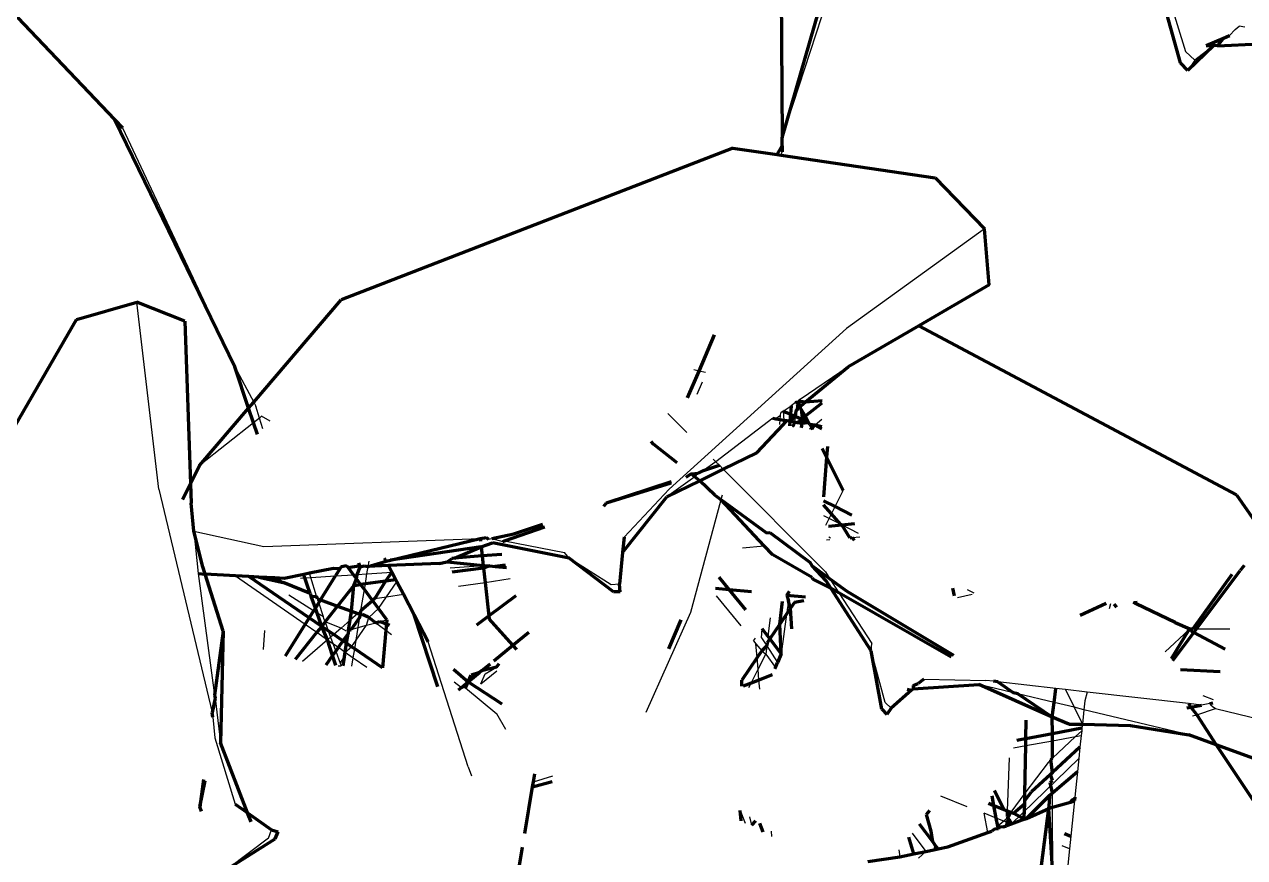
# Model space of a CAD drawing. Header units: millimetres. Extents: x 4307 to 31003, y 2809 to 20009.
# Drawn here: x 11019.29 to 11040.59, y 12892.54 to 12907.09 of the extents above; entities that cross this region are included whole.
import ezdxf

# ---------------------------------------------------------------- set-up
doc = ezdxf.new("R2010")
doc.units = ezdxf.units.MM
doc.layers.add('ProfileEdges', color=7, linetype='Continuous')

msp = doc.modelspace()

# ---------------------------------------------------------------- linework, layer by layer
for p, q in [((11039.14, 12907.961), (11039.56, 12906.619)), ((11032.516, 12905.11), (11033.309, 12907.538)), ((11040.425, 12907.003), (11040.326, 12906.897)), ((11040.425, 12907.003), (11040.493, 12907.061)), ((11040.594, 12907.047), (11040.493, 12907.061)), ((11039.56, 12906.619), (11039.721, 12906.471)), ((11040.05, 12906.722), (11039.721, 12906.471)), ((11039.721, 12906.471), (11039.6, 12906.29)), ((11021.004, 12905.286), (11022.966, 12901.115)), ((11032.5, 12904.81), (11032.517, 12904.868)), ((11036.05, 12903.526), (11033.641, 12901.784)), ((11021.639, 12898.975), (11021.254, 12902.241)), ((11033.641, 12901.784), (11030.544, 12898.979)), ((11022.966, 12901.115), (11023.295, 12900.496)), ((11031.067, 12901.039), (11030.975, 12901.059)), ((11031.18, 12901.013), (11031.067, 12901.039)), ((11033.671, 12901.116), (11032.833, 12900.543)), ((11031.033, 12900.634), (11031.13, 12900.854)), ((11023.295, 12900.496), (11023.33, 12900.424)), ((11023.395, 12900.22), (11023.33, 12900.424)), ((11032.538, 12900.341), (11032.674, 12900.434)), ((11032.752, 12900.488), (11032.674, 12900.434)), ((11032.772, 12900.47), (11032.756, 12900.342)), ((11032.833, 12900.543), (11032.777, 12900.504)), ((11023.395, 12900.22), (11023.29, 12900.137)), ((11023.432, 12900.25), (11023.395, 12900.22)), ((11023.456, 12900.032), (11023.395, 12900.22)), ((11023.583, 12900.164), (11023.432, 12900.25)), ((11030.523, 12900.298), (11030.853, 12899.967)), ((11032.355, 12900.216), (11031.36, 12899.456)), ((11032.489, 12900.266), (11032.407, 12900.207)), ((11032.479, 12900.109), (11032.484, 12900.194)), ((11032.484, 12900.194), (11032.489, 12900.266)), ((11032.489, 12900.266), (11032.492, 12900.31)), ((11032.538, 12900.341), (11032.492, 12900.31)), ((11032.546, 12900.183), (11032.535, 12900.1)), ((11032.538, 12900.341), (11032.546, 12900.183)), ((11032.745, 12900.249), (11032.733, 12900.151)), ((11033.212, 12900.196), (11033.093, 12900.093)), ((11023.29, 12900.137), (11022.348, 12899.388)), ((11032.727, 12900.104), (11032.723, 12900.07)), ((11033.049, 12900.019), (11032.991, 12900.028)), ((11033.093, 12900.093), (11033.049, 12900.019)), ((11031.36, 12899.456), (11031.144, 12899.301)), ((11031.312, 12899.504), (11031.36, 12899.456)), ((11031.36, 12899.456), (11031.422, 12899.394)), ((11031.422, 12899.394), (11031.49, 12899.325)), ((11031.49, 12899.325), (11033.273, 12897.531)), ((11030.994, 12899.193), (11030.507, 12898.843)), ((11031.049, 12899.254), (11030.994, 12899.193)), ((11021.639, 12898.975), (11022.572, 12895.077)), ((11029.761, 12898.139), (11030.544, 12898.979)), ((11031.471, 12898.873), (11031.45, 12898.794)), ((11033.441, 12898.673), (11033.582, 12898.954)), ((11031.443, 12898.768), (11030.92, 12896.821)), ((11033.377, 12898.547), (11033.441, 12898.673)), ((11033.338, 12898.468), (11033.247, 12898.514)), ((11033.279, 12898.351), (11033.338, 12898.468)), ((11033.338, 12898.468), (11033.377, 12898.547)), ((11033.535, 12898.366), (11033.338, 12898.468)), ((11022.25, 12898.243), (11022.326, 12897.503)), ((11022.25, 12898.243), (11023.47, 12897.977)), ((11033.852, 12898.203), (11033.559, 12898.354)), ((11023.47, 12897.977), (11027.248, 12898.113)), ((11027.395, 12898.102), (11027.448, 12898.113)), ((11027.448, 12898.113), (11027.641, 12898.064)), ((11027.671, 12898.074), (11028.72, 12897.87)), ((11033.292, 12898.09), (11033.351, 12898.096)), ((11033.361, 12898.12), (11033.33, 12898.142)), ((11033.739, 12898.133), (11033.872, 12898.146)), ((11028.798, 12897.773), (11028.72, 12897.87)), ((11031.826, 12897.951), (11032.202, 12897.987)), ((11025.271, 12897.499), (11025.292, 12897.629)), ((11025.292, 12897.629), (11025.307, 12897.719)), ((11026.721, 12897.601), (11027.3, 12897.647)), ((11029.536, 12897.308), (11028.798, 12897.773)), ((11022.326, 12897.503), (11022.612, 12895.382)), ((11022.979, 12897.466), (11024.194, 12896.619)), ((11024.11, 12897.424), (11024.187, 12897.429)), ((11024.187, 12897.429), (11024.289, 12897.436)), ((11024.289, 12897.436), (11024.266, 12897.508)), ((11024.289, 12897.436), (11024.723, 12897.464)), ((11024.393, 12897.111), (11024.289, 12897.436)), ((11024.723, 12897.464), (11025.034, 12897.484)), ((11025.034, 12897.484), (11025.101, 12897.488)), ((11025.101, 12897.488), (11025.271, 12897.499)), ((11025.243, 12897.325), (11025.271, 12897.499)), ((11025.271, 12897.499), (11025.707, 12897.528)), ((11027.334, 12897.35), (11027.772, 12897.415)), ((11033.273, 12897.531), (11033.351, 12897.411)), ((11033.351, 12897.411), (11033.508, 12897.169)), ((11025.166, 12896.856), (11025.226, 12897.224)), ((11025.226, 12897.224), (11025.243, 12897.325)), ((11025.611, 12897.097), (11025.795, 12897.36)), ((11026.871, 12897.282), (11027.334, 12897.35)), ((11029.678, 12897.318), (11029.536, 12897.308)), ((11033.508, 12897.169), (11034.083, 12896.284)), ((11035.87, 12897.163), (11035.755, 12897.222)), ((11024.341, 12896.853), (11023.907, 12897.124)), ((11024.43, 12896.996), (11024.408, 12897.065)), ((11024.51, 12896.747), (11024.43, 12896.996)), ((11025.409, 12897.067), (11025.611, 12897.097)), ((11025.47, 12896.895), (11025.611, 12897.097)), ((11025.611, 12897.097), (11025.909, 12897.141)), ((11031.366, 12897.113), (11031.799, 12896.592)), ((11032.631, 12897.019), (11032.594, 12896.792)), ((11035.837, 12897.137), (11035.58, 12897.082)), ((11038.249, 12896.974), (11038.226, 12896.886)), ((11024.403, 12896.814), (11024.341, 12896.853)), ((11024.51, 12896.747), (11024.403, 12896.814)), ((11024.52, 12896.718), (11024.51, 12896.747)), ((11025.11, 12896.807), (11024.978, 12896.691)), ((11025.166, 12896.856), (11025.11, 12896.807)), ((11025.119, 12896.562), (11025.148, 12896.744)), ((11025.305, 12896.735), (11025.47, 12896.895)), ((11030.92, 12896.821), (11030.139, 12895.077)), ((11032.594, 12896.792), (11032.503, 12896.104)), ((11024.194, 12896.619), (11024.394, 12896.479)), ((11024.54, 12896.663), (11024.52, 12896.718)), ((11024.82, 12896.553), (11024.54, 12896.663)), ((11024.54, 12896.663), (11024.597, 12896.504)), ((11024.82, 12896.553), (11024.691, 12896.441)), ((11024.978, 12896.691), (11024.82, 12896.553)), ((11024.901, 12896.503), (11024.82, 12896.553)), ((11024.995, 12896.528), (11025.119, 12896.562)), ((11025.083, 12896.342), (11025.265, 12896.602)), ((11025.083, 12896.342), (11025.119, 12896.562)), ((11025.119, 12896.562), (11025.265, 12896.602)), ((11025.265, 12896.602), (11025.305, 12896.735)), ((11025.265, 12896.602), (11025.424, 12896.646)), ((11025.424, 12896.646), (11025.6, 12896.513)), ((11025.495, 12896.665), (11025.616, 12896.698)), ((11032.159, 12896.384), (11032.171, 12896.537)), ((11032.31, 12896.73), (11032.27, 12896.408)), ((11039.687, 12896.539), (11039.749, 12896.539)), ((11039.749, 12896.539), (11040.333, 12896.541)), ((11023.464, 12896.177), (11023.49, 12896.508)), ((11024.584, 12896.347), (11024.146, 12895.966)), ((11024.394, 12896.479), (11024.584, 12896.347)), ((11024.637, 12896.394), (11024.584, 12896.347)), ((11024.584, 12896.347), (11024.678, 12896.281)), ((11024.597, 12896.504), (11024.637, 12896.394)), ((11024.691, 12896.441), (11024.637, 12896.394)), ((11024.637, 12896.394), (11024.678, 12896.281)), ((11024.901, 12896.503), (11024.951, 12896.516)), ((11025.003, 12896.227), (11025.083, 12896.342)), ((11025.058, 12896.189), (11025.083, 12896.342)), ((11025.6, 12896.513), (11025.697, 12896.44)), ((11027.036, 12894.128), (11026.341, 12896.313)), ((11032.019, 12896.327), (11032.053, 12896.374)), ((11032.019, 12896.327), (11032.061, 12896.276)), ((11032.159, 12896.384), (11032.25, 12896.244)), ((11039.205, 12896.134), (11039.615, 12896.521)), ((11024.678, 12896.281), (11024.726, 12896.151)), ((11024.678, 12896.281), (11024.772, 12896.216)), ((11024.726, 12896.151), (11024.802, 12895.94)), ((11024.772, 12896.216), (11024.892, 12896.132)), ((11024.892, 12896.132), (11025.003, 12896.227)), ((11024.892, 12896.132), (11025.033, 12896.034)), ((11025.033, 12896.034), (11025.058, 12896.189)), ((11032.061, 12896.276), (11032.161, 12896.155)), ((11032.08, 12896.037), (11032.061, 12896.276)), ((11032.161, 12896.155), (11032.232, 12896.097)), ((11032.25, 12896.244), (11032.232, 12896.097)), ((11032.25, 12896.244), (11032.439, 12895.953)), ((11034.073, 12896.153), (11034.083, 12896.284)), ((11034.313, 12895.255), (11034.073, 12896.153)), ((11024.771, 12895.895), (11024.819, 12895.893)), ((11024.802, 12895.94), (11024.879, 12896.051)), ((11024.802, 12895.94), (11024.819, 12895.893)), ((11025.009, 12895.884), (11025.033, 12896.034)), ((11025.033, 12896.034), (11025.267, 12895.871)), ((11032.098, 12895.832), (11032.08, 12896.037)), ((11032.098, 12895.832), (11032.232, 12896.097)), ((11032.232, 12896.097), (11032.401, 12895.865)), ((11027.259, 12895.58), (11027.539, 12895.806)), ((11027.259, 12895.58), (11027.336, 12895.751)), ((11027.336, 12895.751), (11027.53, 12895.869)), ((11031.974, 12895.588), (11032.098, 12895.832)), ((11032.113, 12895.643), (11032.098, 12895.832)), ((11026.793, 12895.614), (11026.922, 12895.517)), ((11026.922, 12895.517), (11026.991, 12895.506)), ((11026.991, 12895.506), (11027.536, 12895.053)), ((11031.938, 12895.517), (11031.974, 12895.588)), ((11032.126, 12895.483), (11032.113, 12895.643)), ((11034.992, 12895.661), (11036.071, 12895.638)), ((11036.555, 12895.423), (11035.953, 12895.568)), ((11036.208, 12895.622), (11036.071, 12895.638)), ((11037.294, 12895.498), (11036.283, 12895.614)), ((11037.463, 12895.479), (11037.294, 12895.498)), ((11037.463, 12895.479), (11037.615, 12895.168)), ((11037.841, 12895.435), (11037.463, 12895.479)), ((11022.619, 12895.325), (11022.714, 12894.549)), ((11034.42, 12895.151), (11034.313, 12895.255)), ((11037.264, 12895.253), (11036.629, 12895.406)), ((11037.615, 12895.168), (11037.264, 12895.253)), ((11037.8, 12895.282), (11037.784, 12895.127)), ((11037.841, 12895.435), (11037.8, 12895.282)), ((11039.612, 12895.233), (11037.841, 12895.435)), ((11040.049, 12895.297), (11039.866, 12895.368)), ((11027.695, 12894.783), (11027.536, 12895.053)), ((11037.615, 12895.168), (11037.758, 12894.875)), ((11037.784, 12895.127), (11037.615, 12895.168)), ((11037.784, 12895.127), (11037.758, 12894.875)), ((11039.613, 12894.687), (11037.784, 12895.127)), ((11039.838, 12895.207), (11039.612, 12895.233)), ((11039.678, 12895.022), (11039.758, 12895.036)), ((11039.758, 12895.036), (11040.084, 12895.145)), ((11039.982, 12895.234), (11039.838, 12895.207)), ((11040.023, 12895.186), (11039.982, 12895.234)), ((11040.023, 12895.186), (11040.084, 12895.145)), ((11040.084, 12895.145), (11042.769, 12894.501)), ((11022.58, 12894.998), (11022.617, 12894.636)), ((11037.758, 12894.875), (11037.751, 12894.81)), ((11022.617, 12894.636), (11022.97, 12893.477)), ((11037.234, 12894.584), (11037.636, 12894.656)), ((11037.235, 12894.278), (11037.636, 12894.656)), ((11037.636, 12894.656), (11037.746, 12894.759)), ((11037.636, 12894.656), (11037.737, 12894.674)), ((11037.737, 12894.674), (11037.716, 12894.473)), ((11037.746, 12894.759), (11037.737, 12894.674)), ((11037.751, 12894.81), (11037.746, 12894.759)), ((11036.558, 12894.463), (11036.768, 12894.5)), ((11036.768, 12894.5), (11037.234, 12894.584)), ((11037.716, 12894.473), (11037.696, 12894.276)), ((11036.48, 12894.288), (11036.446, 12893.362)), ((11037.696, 12894.276), (11036.515, 12893.13)), ((11037.158, 12894.206), (11036.755, 12893.668)), ((11037.158, 12894.206), (11037.209, 12894.254)), ((11037.696, 12894.276), (11037.672, 12894.049)), ((11027.036, 12894.128), (11027.093, 12893.971)), ((11028.177, 12893.865), (11028.518, 12893.973)), ((11037.672, 12894.049), (11037.625, 12893.601)), ((11035.745, 12893.43), (11035.287, 12893.617)), ((11036.755, 12893.668), (11036.508, 12893.337)), ((11037.237, 12893.425), (11037.236, 12893.673)), ((11037.622, 12893.571), (11037.619, 12893.54)), ((11037.625, 12893.601), (11037.622, 12893.571)), ((11031.785, 12893.365), (11031.87, 12893.148)), ((11037.24, 12892.243), (11037.237, 12893.425)), ((11037.619, 12893.54), (11037.555, 12892.921)), ((11031.989, 12893.11), (11031.951, 12893.255)), ((11036.11, 12892.98), (11036.044, 12893.319)), ((11036.255, 12893.234), (11036.044, 12893.319)), ((11036.388, 12893.181), (11036.255, 12893.234)), ((11036.388, 12893.181), (11036.282, 12893.092)), ((11036.459, 12893.241), (11036.388, 12893.181)), ((11036.439, 12893.16), (11036.388, 12893.181)), ((11036.515, 12893.13), (11036.439, 12893.16)), ((11023.552, 12892.883), (11023.604, 12893.028)), ((11032.34, 12892.912), (11032.332, 12893.003)), ((11034.784, 12892.972), (11035.026, 12892.652)), ((11037.555, 12892.921), (11037.532, 12892.699)), ((11023.552, 12892.883), (11022.865, 12892.366)), ((11035.184, 12892.769), (11035.165, 12892.682)), ((11035.206, 12892.69), (11035.184, 12892.769)), ((11037.532, 12892.699), (11037.404, 12892.751)), ((11037.532, 12892.699), (11037.432, 12891.744)), ((11034.557, 12892.68), (11034.573, 12892.555)), ((11034.895, 12892.533), (11035.026, 12892.652))]:
    msp.add_line(p, q)
at = {"layer": 'ProfileEdges', "lineweight": 211}
for p, q in [((11032.485, 12909.906), (11032.516, 12905.11)), ((11032.516, 12905.11), (11033.316, 12907.886)), ((11039.47, 12906.421), (11039.108, 12907.723)), ((11018.944, 12907.451), (11020.863, 12905.434)), ((11039.921, 12906.724), (11040.219, 12906.852)), ((11040.219, 12906.852), (11040.116, 12906.721)), ((11040.116, 12906.721), (11040.843, 12906.755)), ((11040.219, 12906.852), (11040.326, 12906.897)), ((11040.05, 12906.722), (11039.6, 12906.29)), ((11039.921, 12906.724), (11040.05, 12906.722)), ((11040.116, 12906.721), (11040.05, 12906.722)), ((11039.6, 12906.29), (11039.47, 12906.421)), ((11022.966, 12901.115), (11020.863, 12905.434)), ((11020.863, 12905.434), (11021.004, 12905.286)), ((11032.517, 12904.972), (11032.516, 12905.11)), ((11031.658, 12904.934), (11024.822, 12902.282)), ((11031.658, 12904.934), (11032.432, 12904.82)), ((11032.432, 12904.82), (11032.517, 12904.972)), ((11032.517, 12904.972), (11032.517, 12904.868)), ((11032.432, 12904.82), (11032.5, 12904.81)), ((11032.5, 12904.81), (11035.19, 12904.415)), ((11035.19, 12904.415), (11036.05, 12903.526)), ((11036.131, 12902.546), (11036.05, 12903.526)), ((11036.131, 12902.546), (11034.901, 12901.831)), ((11023.295, 12900.496), (11024.822, 12902.282)), ((11020.2, 12901.942), (11021.254, 12902.241)), ((11022.092, 12901.912), (11021.254, 12902.241)), ((11018.695, 12899.338), (11020.2, 12901.942)), ((11022.092, 12901.912), (11022.189, 12899.068)), ((11031.067, 12901.039), (11031.339, 12901.673)), ((11034.901, 12901.831), (11033.671, 12901.116)), ((11040.449, 12898.88), (11034.901, 12901.831)), ((11023.206, 12900.392), (11022.966, 12901.115)), ((11030.867, 12900.573), (11031.067, 12901.039)), ((11032.924, 12900.501), (11033.671, 12901.116)), ((11022.348, 12899.388), (11023.206, 12900.392)), ((11023.206, 12900.392), (11023.295, 12900.496)), ((11023.29, 12900.137), (11023.206, 12900.392)), ((11032.674, 12900.434), (11032.663, 12900.285)), ((11032.752, 12900.488), (11032.777, 12900.504)), ((11032.756, 12900.342), (11032.826, 12900.416)), ((11032.777, 12900.504), (11032.772, 12900.47)), ((11032.772, 12900.47), (11032.826, 12900.416)), ((11032.777, 12900.504), (11032.803, 12900.492)), ((11032.833, 12900.543), (11032.803, 12900.492)), ((11032.803, 12900.492), (11032.836, 12900.516)), ((11032.803, 12900.492), (11032.826, 12900.416)), ((11032.826, 12900.416), (11032.847, 12900.439)), ((11032.826, 12900.416), (11032.852, 12900.37)), ((11032.836, 12900.516), (11032.924, 12900.501)), ((11032.847, 12900.439), (11032.924, 12900.501)), ((11032.852, 12900.37), (11032.918, 12900.252)), ((11032.852, 12900.37), (11032.872, 12900.189)), ((11032.918, 12900.252), (11033.216, 12900.485)), ((11032.924, 12900.501), (11033.217, 12900.525)), ((11032.355, 12900.216), (11032.407, 12900.207)), ((11032.407, 12900.207), (11032.484, 12900.194)), ((11032.484, 12900.194), (11032.546, 12900.183)), ((11032.535, 12900.1), (11032.6, 12900.174)), ((11032.564, 12900.321), (11032.538, 12900.341)), ((11032.546, 12900.183), (11032.6, 12900.174)), ((11032.663, 12900.285), (11032.564, 12900.321)), ((11032.6, 12900.174), (11032.654, 12900.164)), ((11032.654, 12900.164), (11032.648, 12900.082)), ((11032.654, 12900.164), (11032.745, 12900.249)), ((11032.66, 12900.238), (11032.654, 12900.164)), ((11032.654, 12900.164), (11032.733, 12900.151)), ((11032.663, 12900.285), (11032.66, 12900.238)), ((11032.692, 12900.272), (11032.66, 12900.238)), ((11032.745, 12900.249), (11032.692, 12900.272)), ((11032.733, 12900.151), (11032.727, 12900.104)), ((11032.733, 12900.151), (11032.777, 12900.143)), ((11032.756, 12900.342), (11032.745, 12900.249)), ((11032.872, 12900.189), (11032.745, 12900.249)), ((11032.777, 12900.143), (11032.872, 12900.189)), ((11032.865, 12900.128), (11032.872, 12900.189)), ((11032.872, 12900.189), (11032.918, 12900.252)), ((11032.979, 12900.143), (11032.872, 12900.189)), ((11032.918, 12900.252), (11032.979, 12900.143)), ((11023.358, 12899.931), (11023.29, 12900.137)), ((11032.073, 12899.611), (11032.535, 12900.1)), ((11032.69, 12900.075), (11032.727, 12900.104)), ((11032.777, 12900.143), (11032.865, 12900.128)), ((11032.856, 12900.049), (11032.865, 12900.128)), ((11032.865, 12900.128), (11032.979, 12900.143)), ((11033.001, 12900.104), (11032.979, 12900.143)), ((11033.093, 12900.093), (11033.001, 12900.104)), ((11033.001, 12900.104), (11033.028, 12900.056)), ((11033.028, 12900.056), (11033.093, 12900.093)), ((11033.028, 12900.056), (11033.049, 12900.019)), ((11033.209, 12900.029), (11033.093, 12900.093)), ((11033.21, 12900.068), (11033.093, 12900.093)), ((11030.271, 12899.766), (11030.233, 12899.809)), ((11030.687, 12899.437), (11030.271, 12899.766)), ((11033.307, 12899.72), (11033.292, 12899.534)), ((11032.073, 12899.611), (11031.49, 12899.325)), ((11033.216, 12899.686), (11033.292, 12899.534)), ((11033.292, 12899.534), (11033.239, 12898.844)), ((11033.292, 12899.534), (11033.582, 12898.954)), ((11022.348, 12899.388), (11022.189, 12899.068)), ((11031.049, 12899.254), (11031.144, 12899.301)), ((11031.49, 12899.325), (11031.081, 12899.125)), ((11031.144, 12899.301), (11031.422, 12899.394)), ((11029.454, 12898.736), (11030.586, 12899.114)), ((11029.454, 12898.736), (11030.578, 12899.089)), ((11031.081, 12899.125), (11030.507, 12898.843)), ((11030.931, 12899.244), (11030.837, 12899.18)), ((11030.931, 12899.244), (11031.049, 12899.254)), ((11030.994, 12899.193), (11030.931, 12899.244)), ((11031.081, 12899.125), (11030.994, 12899.193)), ((11031.343, 12898.872), (11031.081, 12899.125)), ((11022.189, 12899.068), (11022.053, 12898.794)), ((11022.189, 12899.068), (11022.201, 12898.73)), ((11031.343, 12898.872), (11031.45, 12898.794)), ((11040.449, 12898.88), (11040.993, 12898.094)), ((11022.25, 12898.243), (11022.201, 12898.73)), ((11029.406, 12898.68), (11029.454, 12898.736)), ((11029.734, 12897.87), (11030.507, 12898.843)), ((11032.202, 12897.987), (11031.45, 12898.794)), ((11031.45, 12898.794), (11032.244, 12898.216)), ((11033.24, 12898.775), (11033.441, 12898.673)), ((11033.377, 12898.547), (11033.242, 12898.701)), ((11033.441, 12898.673), (11033.736, 12898.525)), ((11033.535, 12898.366), (11033.377, 12898.547)), ((11022.407, 12897.621), (11022.25, 12898.243)), ((11027.671, 12898.074), (11028.373, 12898.32)), ((11027.836, 12898.195), (11028.339, 12898.364)), ((11033.325, 12898.329), (11033.559, 12898.354)), ((11033.559, 12898.354), (11033.535, 12898.366)), ((11033.559, 12898.354), (11033.789, 12898.378)), ((11033.699, 12898.129), (11033.559, 12898.354)), ((11025.684, 12897.737), (11027.248, 12898.113)), ((11027.248, 12898.113), (11027.357, 12898.136)), ((11027.248, 12898.113), (11027.252, 12898.071)), ((11027.264, 12897.968), (11027.464, 12898.041)), ((11027.357, 12898.136), (11027.395, 12898.102)), ((11027.448, 12898.113), (11027.836, 12898.195)), ((11028.798, 12897.773), (11027.464, 12898.041)), ((11027.641, 12898.064), (11027.671, 12898.074)), ((11029.761, 12898.139), (11029.734, 12897.87)), ((11032.244, 12898.216), (11032.301, 12898.222)), ((11032.301, 12898.222), (11033.009, 12897.698)), ((11033.699, 12898.129), (11033.739, 12898.133)), ((11033.783, 12898.082), (11033.739, 12898.133)), ((11027.264, 12897.968), (11025.684, 12897.737)), ((11026.8, 12897.77), (11027.264, 12897.968)), ((11027.282, 12897.811), (11026.8, 12897.77)), ((11027.264, 12897.968), (11027.282, 12897.811)), ((11027.624, 12897.839), (11027.282, 12897.811)), ((11027.282, 12897.811), (11027.3, 12897.647)), ((11029.734, 12897.87), (11029.678, 12897.318)), ((11032.353, 12897.831), (11032.202, 12897.987)), ((11033.04, 12897.437), (11032.353, 12897.831)), ((11022.446, 12897.496), (11022.407, 12897.621)), ((11024.687, 12897.593), (11024.266, 12897.508)), ((11024.799, 12897.585), (11024.687, 12897.593)), ((11024.821, 12897.621), (11024.799, 12897.585)), ((11024.918, 12897.64), (11024.821, 12897.621)), ((11024.941, 12897.609), (11024.918, 12897.64)), ((11024.941, 12897.609), (11025.125, 12897.641)), ((11025.034, 12897.484), (11024.941, 12897.609)), ((11025.101, 12897.488), (11025.153, 12897.623)), ((11025.153, 12897.623), (11025.125, 12897.641)), ((11025.153, 12897.623), (11025.131, 12897.684)), ((11025.153, 12897.623), (11025.224, 12897.638)), ((11025.224, 12897.638), (11025.292, 12897.629)), ((11025.292, 12897.629), (11025.607, 12897.72)), ((11025.647, 12897.643), (11025.292, 12897.629)), ((11025.607, 12897.72), (11025.579, 12897.774)), ((11025.607, 12897.72), (11025.684, 12897.737)), ((11026.533, 12897.677), (11025.647, 12897.643)), ((11025.707, 12897.528), (11025.647, 12897.643)), ((11026.533, 12897.677), (11026.671, 12897.708)), ((11026.671, 12897.708), (11026.758, 12897.767)), ((11026.671, 12897.708), (11027.3, 12897.647)), ((11027.306, 12897.599), (11026.757, 12897.526)), ((11026.8, 12897.77), (11026.758, 12897.767)), ((11027.3, 12897.647), (11027.41, 12897.636)), ((11027.3, 12897.647), (11027.306, 12897.599)), ((11027.41, 12897.636), (11027.306, 12897.599)), ((11027.306, 12897.599), (11027.334, 12897.35)), ((11027.41, 12897.636), (11027.509, 12897.626)), ((11027.69, 12897.65), (11027.509, 12897.626)), ((11027.509, 12897.626), (11027.705, 12897.607)), ((11029.573, 12897.185), (11028.798, 12897.773)), ((11033.04, 12897.637), (11033.009, 12897.698)), ((11033.284, 12897.379), (11033.04, 12897.637)), ((11033.04, 12897.637), (11033.351, 12897.411)), ((11040.584, 12897.642), (11040.51, 12897.56)), ((11022.326, 12897.503), (11022.446, 12897.496)), ((11022.759, 12896.497), (11022.446, 12897.496)), ((11022.979, 12897.466), (11022.446, 12897.496)), ((11023.208, 12897.453), (11022.979, 12897.466)), ((11024.265, 12896.731), (11023.208, 12897.453)), ((11023.383, 12897.443), (11023.208, 12897.453)), ((11023.662, 12897.427), (11023.383, 12897.443)), ((11023.383, 12897.443), (11023.806, 12897.346)), ((11023.662, 12897.427), (11023.806, 12897.346)), ((11023.824, 12897.418), (11023.662, 12897.427)), ((11024.167, 12897.488), (11023.824, 12897.418)), ((11024.266, 12897.508), (11024.167, 12897.488)), ((11024.187, 12897.429), (11024.167, 12897.488)), ((11024.228, 12897.305), (11024.187, 12897.429)), ((11024.462, 12897.046), (11024.723, 12897.464)), ((11024.799, 12897.585), (11024.723, 12897.464)), ((11025.089, 12897.41), (11025.034, 12897.484)), ((11025.044, 12897.298), (11025.089, 12897.41)), ((11025.089, 12897.41), (11025.101, 12897.488)), ((11025.16, 12897.314), (11025.089, 12897.41)), ((11025.707, 12897.528), (11025.596, 12897.372)), ((11025.776, 12897.396), (11025.596, 12897.372)), ((11025.776, 12897.396), (11025.707, 12897.528)), ((11025.795, 12897.36), (11025.776, 12897.396)), ((11031.595, 12897.226), (11031.419, 12897.443)), ((11033.04, 12897.437), (11033.056, 12897.404)), ((11033.367, 12897.25), (11033.056, 12897.404)), ((11033.367, 12897.25), (11033.284, 12897.379)), ((11033.351, 12897.411), (11033.645, 12897.197)), ((11040.364, 12897.486), (11039.687, 12896.539)), ((11039.749, 12896.539), (11040.51, 12897.56)), ((11024.281, 12897.156), (11023.806, 12897.346)), ((11024.281, 12897.156), (11024.228, 12897.305)), ((11025.044, 12897.298), (11024.757, 12896.937)), ((11025.002, 12896.847), (11025.044, 12897.298)), ((11025.044, 12897.298), (11025.16, 12897.314)), ((11025.243, 12897.325), (11025.16, 12897.314)), ((11025.226, 12897.224), (11025.16, 12897.314)), ((11025.369, 12897.032), (11025.226, 12897.224)), ((11025.596, 12897.372), (11025.243, 12897.325)), ((11025.596, 12897.372), (11025.409, 12897.067)), ((11025.909, 12897.141), (11025.795, 12897.36)), ((11027.334, 12897.35), (11027.4, 12896.767)), ((11029.693, 12897.185), (11029.573, 12897.185)), ((11029.693, 12897.185), (11029.678, 12897.318)), ((11031.356, 12897.249), (11031.595, 12897.226)), ((11031.595, 12897.226), (11031.982, 12897.188)), ((11031.884, 12896.869), (11031.595, 12897.226)), ((11032.597, 12897.127), (11032.648, 12897.198)), ((11034.073, 12896.153), (11033.367, 12897.25)), ((11033.508, 12897.169), (11033.367, 12897.25)), ((11035.47, 12896.045), (11033.508, 12897.169)), ((11033.645, 12897.197), (11035.51, 12896.077)), ((11035.525, 12897.112), (11035.499, 12897.248)), ((11024.281, 12897.156), (11024.299, 12897.106)), ((11024.299, 12897.106), (11024.393, 12897.111)), ((11024.372, 12896.902), (11024.299, 12897.106)), ((11024.43, 12896.996), (11024.372, 12896.902)), ((11024.408, 12897.065), (11024.393, 12897.111)), ((11024.408, 12897.065), (11024.462, 12897.046)), ((11024.462, 12897.046), (11024.43, 12896.996)), ((11024.462, 12897.046), (11024.757, 12896.937)), ((11025.166, 12896.856), (11025.369, 12897.032)), ((11025.409, 12897.067), (11025.369, 12897.032)), ((11025.47, 12896.895), (11025.369, 12897.032)), ((11026.095, 12896.785), (11025.909, 12897.141)), ((11027.4, 12896.767), (11027.875, 12897.118)), ((11032.476, 12896.618), (11032.521, 12897.022)), ((11032.597, 12897.127), (11032.631, 12897.019)), ((11032.597, 12897.127), (11032.925, 12897.095)), ((11032.666, 12896.897), (11032.631, 12897.019)), ((11032.735, 12896.999), (11032.666, 12896.897)), ((11032.896, 12897.028), (11032.735, 12896.999)), ((11038.17, 12896.982), (11037.72, 12896.77)), ((11038.359, 12896.916), (11038.314, 12896.967)), ((11038.647, 12897.006), (11038.698, 12896.977)), ((11038.698, 12896.977), (11038.69, 12897.023)), ((11039.376, 12896.647), (11038.698, 12896.977)), ((11024.341, 12896.853), (11024.265, 12896.731)), ((11024.372, 12896.902), (11024.341, 12896.853)), ((11024.403, 12896.814), (11024.372, 12896.902)), ((11024.486, 12896.58), (11024.403, 12896.814)), ((11024.54, 12896.663), (11024.757, 12896.937)), ((11024.757, 12896.937), (11025.002, 12896.847)), ((11024.978, 12896.691), (11025.002, 12896.847)), ((11025.148, 12896.744), (11024.995, 12896.528)), ((11025.002, 12896.847), (11025.11, 12896.807)), ((11025.11, 12896.807), (11025.156, 12896.79)), ((11025.148, 12896.744), (11025.156, 12896.79)), ((11025.156, 12896.79), (11025.166, 12896.856)), ((11025.156, 12896.79), (11025.185, 12896.795)), ((11025.185, 12896.795), (11025.278, 12896.756)), ((11025.278, 12896.756), (11025.305, 12896.735)), ((11025.616, 12896.698), (11025.47, 12896.895)), ((11026.509, 12895.527), (11026.095, 12896.785)), ((11026.341, 12896.313), (11026.095, 12896.785)), ((11027.188, 12896.61), (11027.4, 12896.767)), ((11027.4, 12896.767), (11027.406, 12896.715)), ((11032.594, 12896.792), (11032.476, 12896.618)), ((11032.666, 12896.897), (11032.594, 12896.792)), ((11032.687, 12896.538), (11032.666, 12896.897)), ((11024.194, 12896.619), (11023.845, 12896.059)), ((11024.265, 12896.731), (11024.194, 12896.619)), ((11024.486, 12896.58), (11024.265, 12896.731)), ((11024.486, 12896.58), (11024.394, 12896.479)), ((11024.54, 12896.663), (11024.486, 12896.58)), ((11024.584, 12896.347), (11024.486, 12896.58)), ((11024.597, 12896.504), (11024.486, 12896.58)), ((11024.951, 12896.516), (11024.978, 12896.691)), ((11024.951, 12896.516), (11024.995, 12896.528)), ((11025.305, 12896.735), (11025.424, 12896.646)), ((11025.424, 12896.646), (11025.495, 12896.665)), ((11025.495, 12896.665), (11025.61, 12896.623)), ((11025.61, 12896.623), (11025.6, 12896.513)), ((11025.616, 12896.698), (11025.61, 12896.623)), ((11025.61, 12896.623), (11025.663, 12896.603)), ((11027.818, 12896.253), (11027.406, 12896.715)), ((11030.537, 12896.191), (11030.756, 12896.694)), ((11032.27, 12896.408), (11032.171, 12896.537)), ((11032.476, 12896.618), (11032.303, 12896.365)), ((11032.503, 12896.104), (11032.476, 12896.618)), ((11039.376, 12896.647), (11039.635, 12896.539)), ((11039.615, 12896.521), (11039.635, 12896.539)), ((11039.635, 12896.539), (11039.687, 12896.539)), ((11039.635, 12896.539), (11039.658, 12896.498)), ((11039.701, 12896.476), (11039.749, 12896.539)), ((11022.759, 12896.497), (11022.612, 12895.382)), ((11022.759, 12896.497), (11022.714, 12894.549)), ((11024.394, 12896.479), (11024.018, 12896.005)), ((11024.668, 12896.07), (11024.584, 12896.347)), ((11024.691, 12896.441), (11024.597, 12896.504)), ((11024.853, 12896.33), (11024.691, 12896.441)), ((11024.853, 12896.33), (11024.772, 12896.216)), ((11024.942, 12896.454), (11024.853, 12896.33)), ((11024.916, 12896.287), (11024.853, 12896.33)), ((11024.916, 12896.287), (11024.942, 12896.454)), ((11024.951, 12896.516), (11024.942, 12896.454)), ((11025.6, 12896.513), (11025.545, 12895.857)), ((11027.818, 12896.253), (11028.097, 12896.482)), ((11032.303, 12896.365), (11032.257, 12896.296)), ((11032.303, 12896.365), (11032.27, 12896.408)), ((11032.303, 12896.365), (11032.503, 12896.104)), ((11039.615, 12896.521), (11039.31, 12896.012)), ((11039.334, 12895.984), (11039.701, 12896.476)), ((11039.658, 12896.498), (11039.701, 12896.476)), ((11039.701, 12896.476), (11040.251, 12896.185)), ((11024.726, 12896.151), (11024.668, 12896.07)), ((11024.772, 12896.216), (11024.726, 12896.151)), ((11024.879, 12896.051), (11024.892, 12896.132)), ((11024.892, 12896.132), (11024.916, 12896.287)), ((11025.003, 12896.227), (11024.916, 12896.287)), ((11025.058, 12896.189), (11025.003, 12896.227)), ((11025.545, 12895.857), (11025.058, 12896.189)), ((11027.485, 12895.979), (11027.818, 12896.253)), ((11027.885, 12896.177), (11027.818, 12896.253)), ((11032.161, 12896.155), (11032.08, 12896.037)), ((11032.25, 12896.244), (11032.161, 12896.155)), ((11032.257, 12896.296), (11032.25, 12896.244)), ((11032.503, 12896.104), (11032.439, 12895.953)), ((11034.258, 12895.138), (11034.073, 12896.153)), ((11024.668, 12896.07), (11024.551, 12895.906)), ((11024.73, 12895.898), (11024.668, 12896.07)), ((11024.855, 12895.891), (11024.879, 12896.051)), ((11027.272, 12895.805), (11027.422, 12895.928)), ((11027.53, 12895.869), (11027.58, 12895.934)), ((11032.08, 12896.037), (11031.813, 12895.644)), ((11032.401, 12895.865), (11032.439, 12895.953)), ((11026.782, 12895.832), (11027.04, 12895.614)), ((11027.04, 12895.614), (11027.236, 12895.775)), ((11027.04, 12895.614), (11027.091, 12895.728)), ((11027.236, 12895.775), (11027.091, 12895.728)), ((11027.272, 12895.805), (11027.236, 12895.775)), ((11027.53, 12895.869), (11027.272, 12895.805)), ((11032.345, 12895.733), (11032.113, 12895.643)), ((11032.39, 12895.838), (11032.401, 12895.865)), ((11039.471, 12895.826), (11040.162, 12895.791)), ((11026.867, 12895.472), (11026.922, 12895.517)), ((11026.922, 12895.517), (11027.04, 12895.614)), ((11026.991, 12895.506), (11027.04, 12895.614)), ((11027.04, 12895.614), (11027.628, 12895.226)), ((11031.812, 12895.54), (11031.813, 12895.644)), ((11031.974, 12895.588), (11031.838, 12895.535)), ((11032.113, 12895.643), (11031.974, 12895.588)), ((11034.776, 12895.468), (11034.42, 12895.151)), ((11034.698, 12895.485), (11034.776, 12895.468)), ((11034.776, 12895.468), (11034.803, 12895.492)), ((11034.803, 12895.492), (11035.953, 12895.568)), ((11034.806, 12895.55), (11034.803, 12895.492)), ((11034.806, 12895.55), (11034.892, 12895.583)), ((11034.992, 12895.661), (11034.892, 12895.583)), ((11037.233, 12894.995), (11035.953, 12895.568)), ((11036.283, 12895.614), (11036.208, 12895.622)), ((11036.283, 12895.614), (11036.555, 12895.423)), ((11037.264, 12895.253), (11037.294, 12895.498)), ((11022.619, 12895.325), (11022.572, 12895.077)), ((11022.612, 12895.382), (11022.619, 12895.325)), ((11036.629, 12895.406), (11036.555, 12895.423)), ((11037.233, 12894.995), (11036.629, 12895.406)), ((11037.233, 12894.995), (11037.264, 12895.253)), ((11022.58, 12894.998), (11022.572, 12895.077)), ((11034.258, 12895.138), (11034.344, 12895.044)), ((11034.42, 12895.151), (11034.344, 12895.044)), ((11039.582, 12895.158), (11039.653, 12895.172)), ((11039.612, 12895.233), (11039.653, 12895.172)), ((11039.653, 12895.172), (11039.838, 12895.207)), ((11039.653, 12895.172), (11039.758, 12895.036)), ((11039.758, 12895.036), (11040.094, 12894.511)), ((11039.982, 12895.234), (11040.037, 12895.245)), ((11036.77, 12894.624), (11036.775, 12894.946)), ((11037.519, 12894.871), (11037.233, 12894.995)), ((11037.234, 12894.712), (11037.233, 12894.995)), ((11037.519, 12894.871), (11037.758, 12894.875)), ((11037.758, 12894.875), (11038.597, 12894.852)), ((11038.597, 12894.852), (11039.613, 12894.687)), ((11036.616, 12894.592), (11036.7, 12894.61)), ((11036.7, 12894.61), (11036.77, 12894.624)), ((11036.768, 12894.5), (11036.77, 12894.624)), ((11036.77, 12894.624), (11037.234, 12894.712)), ((11037.234, 12894.712), (11037.751, 12894.81)), ((11037.234, 12894.584), (11037.234, 12894.712)), ((11040.094, 12894.511), (11039.613, 12894.687)), ((11023.189, 12893.323), (11022.714, 12894.549)), ((11036.755, 12893.668), (11036.768, 12894.5)), ((11037.235, 12894.278), (11037.234, 12894.584)), ((11037.716, 12894.473), (11037.236, 12894.027)), ((11042.198, 12893.743), (11040.094, 12894.511)), ((11040.094, 12894.511), (11041.037, 12893.099)), ((11037.209, 12894.254), (11037.235, 12894.278)), ((11037.236, 12894.027), (11037.209, 12894.254)), ((11028.177, 12893.865), (11028.201, 12894.008)), ((11037.201, 12893.996), (11036.872, 12893.69)), ((11037.236, 12894.027), (11037.201, 12893.996)), ((11037.236, 12893.891), (11037.201, 12893.996)), ((11037.236, 12893.673), (11037.672, 12894.049)), ((11022.419, 12893.908), (11022.356, 12893.43)), ((11022.356, 12893.43), (11022.448, 12893.886)), ((11028.026, 12892.964), (11028.163, 12893.781)), ((11028.163, 12893.781), (11028.501, 12893.874)), ((11028.163, 12893.781), (11028.177, 12893.865)), ((11037.197, 12893.858), (11037.236, 12893.891)), ((11037.236, 12893.673), (11037.197, 12893.858)), ((11036.214, 12893.455), (11036.182, 12893.625)), ((11036.221, 12893.714), (11036.386, 12893.386)), ((11036.753, 12893.543), (11036.872, 12893.69)), ((11036.753, 12893.543), (11036.755, 12893.668)), ((11036.753, 12893.486), (11036.753, 12893.543)), ((11036.783, 12893.228), (11037.19, 12893.632)), ((11037.186, 12893.511), (11037.19, 12893.632)), ((11037.19, 12893.632), (11037.236, 12893.673)), ((11037.55, 12893.51), (11037.59, 12893.559)), ((11037.59, 12893.559), (11037.622, 12893.571)), ((11037.625, 12893.601), (11037.619, 12893.54)), ((11022.385, 12893.351), (11022.356, 12893.43)), ((11022.97, 12893.477), (11023.07, 12893.409)), ((11023.189, 12893.323), (11023.07, 12893.409)), ((11031.802, 12893.183), (11031.785, 12893.365)), ((11035.037, 12893.296), (11035.094, 12893.369)), ((11036.121, 12893.492), (11036.214, 12893.455)), ((11036.214, 12893.455), (11036.386, 12893.386)), ((11036.255, 12893.234), (11036.214, 12893.455)), ((11036.386, 12893.386), (11036.446, 12893.362)), ((11036.446, 12893.362), (11036.443, 12893.273)), ((11036.446, 12893.362), (11036.508, 12893.337)), ((11036.459, 12893.241), (11036.508, 12893.337)), ((11036.508, 12893.337), (11036.553, 12893.319)), ((11036.553, 12893.319), (11036.753, 12893.486)), ((11036.741, 12893.245), (11036.753, 12893.486)), ((11036.783, 12893.228), (11037.172, 12893.401)), ((11036.994, 12891.999), (11037.172, 12893.401)), ((11037.172, 12893.401), (11037.186, 12893.511)), ((11037.172, 12893.401), (11037.237, 12893.425)), ((11037.24, 12892.243), (11037.172, 12893.401)), ((11037.237, 12893.425), (11037.55, 12893.51)), ((11037.55, 12893.51), (11037.619, 12893.54)), ((11023.248, 12893.17), (11023.189, 12893.323)), ((11023.189, 12893.323), (11023.604, 12893.028)), ((11031.989, 12893.11), (11032.058, 12893.185)), ((11032.12, 12893.143), (11032.18, 12892.992)), ((11034.908, 12893.131), (11035.145, 12892.821)), ((11035.119, 12893.003), (11035.037, 12893.296)), ((11036.282, 12893.092), (11036.255, 12893.234)), ((11036.439, 12893.16), (11036.436, 12893.101)), ((11036.515, 12893.13), (11036.436, 12893.101)), ((11036.479, 12893.201), (11036.439, 12893.16)), ((11036.443, 12893.273), (11036.459, 12893.241)), ((11036.459, 12893.241), (11036.479, 12893.201)), ((11036.479, 12893.201), (11036.515, 12893.13)), ((11036.748, 12893.215), (11036.515, 12893.13)), ((11036.553, 12893.319), (11036.748, 12893.215)), ((11036.748, 12893.215), (11036.741, 12893.245)), ((11036.748, 12893.215), (11036.783, 12893.228)), ((11023.604, 12893.028), (11023.72, 12892.991)), ((11023.669, 12892.871), (11023.72, 12892.991)), ((11035.145, 12892.821), (11035.119, 12893.003)), ((11035.409, 12892.734), (11036.11, 12892.98)), ((11036.11, 12892.98), (11036.179, 12893.006)), ((11036.221, 12893.041), (11036.179, 12893.006)), ((11036.291, 12893.047), (11036.221, 12893.041)), ((11036.291, 12893.047), (11036.282, 12893.092)), ((11036.312, 12893.075), (11036.291, 12893.047)), ((11036.382, 12893.081), (11036.312, 12893.075)), ((11036.382, 12893.081), (11036.436, 12893.101)), ((11037.445, 12892.964), (11037.555, 12892.921)), ((11022.865, 12892.366), (11023.669, 12892.871)), ((11027.879, 12892.083), (11027.987, 12892.727)), ((11034.817, 12892.607), (11034.727, 12892.899)), ((11035.145, 12892.821), (11035.184, 12892.769)), ((11035.165, 12892.682), (11035.239, 12892.697)), ((11035.239, 12892.697), (11035.184, 12892.769)), ((11035.239, 12892.697), (11035.409, 12892.734)), ((11034.011, 12892.476), (11034.573, 12892.555)), ((11034.573, 12892.555), (11034.817, 12892.607)), ((11034.817, 12892.607), (11035.026, 12892.652)), ((11035.026, 12892.652), (11035.165, 12892.682))]:
    msp.add_line(p, q, dxfattribs=at)

doc.saveas('drawing.dxf')
